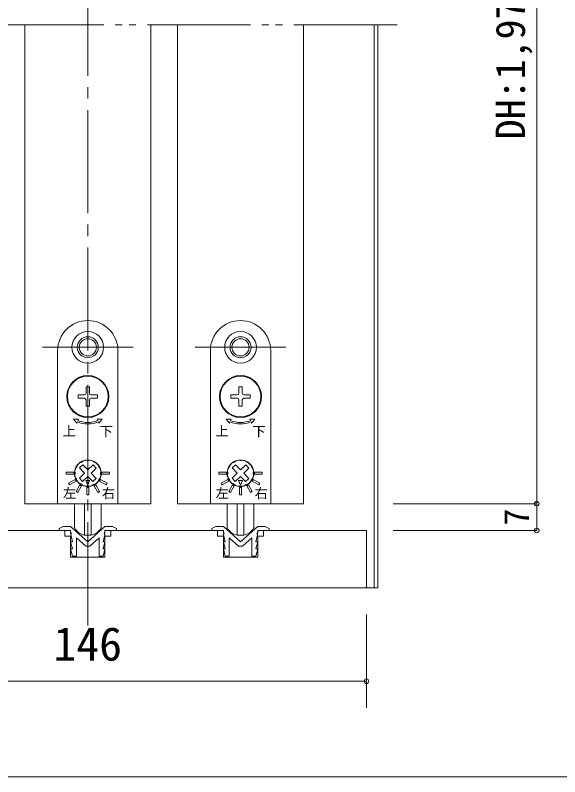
# Model space of a CAD drawing. Units: millimetres on the paper, enlarged 10 times, with parts at other scales. Extents: x -2000 to 2000, y -1385 to 1385.
# Drawn here: x -829 to -354, y -68 to 598 of the extents above; entities that cross this region are included whole.
import ezdxf
from ezdxf.enums import TextEntityAlignment as Align

# ---------------------------------------------------------------- set-up
doc = ezdxf.new("R2010")
doc.units = ezdxf.units.MM
doc.header["$LTSCALE"] = 10
doc.header["$PDMODE"] = 32
doc.header["$PDSIZE"] = 4
for name, pattern in [('CHAIN2', [12, 9, -1, 1, -1]), ('DOUBLE_CHAIN2', [12.8, 9, -1, 0.6, -0.6, 0.6, -1]), ('USER1', [19.05, 12.7, -6.35])]:
    doc.linetypes.add(name, pattern=pattern)
for name, color, linetype, lineweight in [('1-0_H-SYM', 7, 'Continuous', 20), ('1-1_0', 7, 'Continuous', 20), ('2-0_18', 7, 'Continuous', 18)]:
    doc.layers.add(name, color=color, linetype=linetype, lineweight=lineweight)
doc.styles.add('ＭＳ ゴシック', font='')
doc.styles.get('ＭＳ ゴシック').set_extended_font_data('MS Gothic')

msp = doc.modelspace()

# ---------------------------------------------------------------- linework, layer by layer
at = {"layer": '1-0_H-SYM'}
msp.add_lwpolyline([(380, -67.5), (-1950, -67.5), (-1950, 1335)], dxfattribs=at)
at = {"layer": '1-1_0'}
msp.add_lwpolyline([(380, -67.5), (-1950, -67.5), (-1950, 1335)], dxfattribs=at)
at = {"layer": '2-0_18', "color": 4, "linetype": 'CHAIN2', "lineweight": 9}
msp.add_line((-765.86, 1114.75), (-765.86, 64.27), dxfattribs=at)
at = {"layer": '2-0_18', "color": 4, "lineweight": 9}
for p, q in [((-373.88, 170.94), (-373.88, 934.75)), ((-499.19, 170.94), (-373.88, 170.94)), ((-373.88, 170.94), (-373.88, 147.6)), ((-499.19, 147.6), (-373.88, 147.6)), ((-522.52, -7.4), (-522.52, 74.27)), ((-522.52, 15.94), (-1009.19, 15.94))]:
    msp.add_line(p, q, dxfattribs=at)
at = {"layer": '2-0_18', "linetype": 'DOUBLE_CHAIN2', "lineweight": 20}
msp.add_line((-495.86, 589.27), (-1035.86, 589.27), dxfattribs=at)
at = {"layer": '2-0_18', "lineweight": 20}
for p, q in [((-820.86, 589.27), (-820.86, 170.94)), ((-710.86, 589.27), (-710.86, 170.94)), ((-687.52, 589.27), (-687.52, 170.94)), ((-577.52, 589.27), (-577.52, 170.94)), ((-515.86, 589.27), (-515.86, 97.6)), ((-512.52, 589.27), (-512.52, 97.6)), ((-820.86, 170.94), (-710.86, 170.94)), ((-687.52, 170.94), (-577.52, 170.94)), ((-785.86, 147.6), (-879.19, 147.6)), ((-780.86, 147.6), (-790.86, 147.6)), ((-780.86, 150.94), (-765.86, 137.6)), ((-780.86, 145.75), (-780.86, 147.6)), ((-765.86, 137.6), (-750.86, 150.94)), ((-750.86, 150.94), (-744.19, 150.94)), ((-740.86, 147.6), (-750.86, 147.6)), ((-750.86, 147.6), (-750.86, 145.75)), ((-745.86, 147.6), (-745.86, 142.6)), ((-652.52, 147.6), (-745.86, 147.6)), ((-744.19, 150.94), (-740.86, 149.27)), ((-740.86, 149.27), (-740.86, 147.6)), ((-647.52, 147.6), (-657.52, 147.6)), ((-647.52, 150.94), (-632.52, 137.6)), ((-647.52, 145.75), (-647.52, 147.6)), ((-632.52, 137.6), (-617.52, 150.94)), ((-617.52, 150.94), (-610.86, 150.94)), ((-607.52, 147.6), (-617.52, 147.6)), ((-617.52, 147.6), (-617.52, 145.75)), ((-612.52, 147.6), (-612.52, 142.6)), ((-522.52, 147.6), (-612.52, 147.6)), ((-610.86, 150.94), (-607.52, 149.27)), ((-607.52, 149.27), (-607.52, 147.6)), ((-522.52, 97.6), (-522.52, 147.6)), ((-780.13, 145.1), (-780.86, 145.75)), ((-780.86, 142.6), (-780.86, 124.27)), ((-779.19, 137.6), (-780.74, 143.97)), ((-780.48, 144.79), (-780.13, 145.1)), ((-767.57, 133.94), (-775.86, 141.31)), ((-755.86, 141.31), (-764.15, 133.94)), ((-755.86, 125.27), (-755.86, 141.31)), ((-750.98, 143.97), (-752.52, 137.6)), ((-745.86, 142.6), (-750.86, 142.6)), ((-750.86, 124.27), (-750.86, 142.6)), ((-646.79, 145.1), (-647.52, 145.75)), ((-647.52, 142.6), (-647.52, 124.27)), ((-645.86, 137.6), (-647.41, 143.97)), ((-647.15, 144.79), (-646.79, 145.1)), ((-634.23, 133.94), (-642.52, 141.31)), ((-622.52, 141.31), (-630.82, 133.94)), ((-622.52, 125.27), (-622.52, 141.31)), ((-617.64, 143.97), (-619.19, 137.6)), ((-612.52, 142.6), (-617.52, 142.6)), ((-617.52, 124.27), (-617.52, 142.6)), ((-780.86, 137.6), (-779.19, 137.6)), ((-764.15, 133.94), (-767.57, 133.94)), ((-752.52, 137.6), (-750.86, 137.6)), ((-750.86, 137.6), (-752.52, 131.44)), ((-647.52, 137.6), (-645.86, 137.6)), ((-630.82, 133.94), (-634.23, 133.94)), ((-619.19, 137.6), (-617.52, 137.6)), ((-617.52, 137.6), (-619.19, 131.44)), ((-779.19, 125.27), (-780.86, 131.44)), ((-752.52, 131.44), (-750.86, 131.44)), ((-750.86, 131.44), (-752.52, 125.27)), ((-645.86, 125.27), (-647.52, 131.44)), ((-619.19, 131.44), (-617.52, 131.44)), ((-617.52, 131.44), (-619.19, 125.27)), ((-750.86, 124.27), (-780.86, 124.27)), ((-752.52, 125.27), (-755.86, 125.27)), ((-617.52, 124.27), (-647.52, 124.27)), ((-619.19, 125.27), (-622.52, 125.27)), ((-512.52, 97.6), (-1019.19, 97.6))]:
    msp.add_line(p, q, dxfattribs=at)
at = {"layer": '2-0_18', "color": 2, "linetype": 'USER1'}
for p, q in [((-805.36, 307.6), (-726.36, 307.6)), ((-672.02, 307.6), (-593.02, 307.6))]:
    msp.add_line(p, q, dxfattribs=at)
at = {"layer": '2-0_18'}
for p, q in [((-792.19, 304.6), (-792.19, 170.94)), ((-739.52, 170.94), (-739.52, 304.6)), ((-658.86, 304.6), (-658.86, 170.94)), ((-606.19, 170.94), (-606.19, 304.6)), ((-764.36, 272.94), (-767.36, 272.94)), ((-767.36, 267.44), (-767.36, 272.94)), ((-764.36, 267.44), (-764.36, 272.94)), ((-631.02, 272.94), (-634.02, 272.94)), ((-634.02, 267.44), (-634.02, 272.94)), ((-631.02, 267.44), (-631.02, 272.94)), ((-757.52, 266.1), (-763.02, 266.1)), ((-757.52, 266.1), (-757.52, 263.1)), ((-624.19, 266.1), (-629.69, 266.1)), ((-624.19, 266.1), (-624.19, 263.1)), ((-768.69, 263.1), (-774.19, 263.1)), ((-767.36, 256.27), (-767.36, 261.77)), ((-764.36, 256.27), (-764.36, 261.77)), ((-757.52, 263.1), (-763.02, 263.1)), ((-635.36, 263.1), (-640.86, 263.1)), ((-634.02, 256.27), (-634.02, 261.77)), ((-631.02, 256.27), (-631.02, 261.77)), ((-624.19, 263.1), (-629.69, 263.1)), ((-764.36, 256.27), (-767.36, 256.27)), ((-631.02, 256.27), (-634.02, 256.27)), ((-768.69, 197.64), (-773.11, 202.17)), ((-765.82, 200.43), (-761.29, 204.85)), ((-635.35, 197.64), (-639.78, 202.17)), ((-632.49, 200.43), (-627.96, 204.85)), ((-773.22, 193.21), (-768.69, 197.64)), ((-770.42, 190.35), (-773.22, 193.21)), ((-770.42, 190.35), (-765.89, 194.77)), ((-761.47, 190.24), (-765.89, 194.77)), ((-758.61, 193.04), (-761.47, 190.24)), ((-639.88, 193.21), (-635.35, 197.64)), ((-637.09, 190.35), (-639.88, 193.21)), ((-637.09, 190.35), (-632.56, 194.77)), ((-628.14, 190.24), (-632.56, 194.77)), ((-625.27, 193.04), (-628.14, 190.24)), ((-792.19, 170.94), (-739.52, 170.94)), ((-777.52, 150.49), (-777.52, 170.94)), ((-768.77, 170.94), (-768.77, 143.42)), ((-762.94, 170.94), (-762.94, 143.42)), ((-754.19, 170.94), (-754.19, 150.49)), ((-658.86, 170.94), (-606.19, 170.94)), ((-644.19, 150.49), (-644.19, 170.94)), ((-635.44, 170.94), (-635.44, 143.42)), ((-629.61, 170.94), (-629.61, 143.42)), ((-620.86, 170.94), (-620.86, 150.49)), ((-768.77, 143.42), (-762.94, 143.42)), ((-635.44, 143.42), (-629.61, 143.42))]:
    msp.add_line(p, q, dxfattribs=at)
for points in [[(-768.69, 266.1), (-774.19, 266.1), (-774.19, 263.1)], [(-635.36, 266.1), (-640.86, 266.1), (-640.86, 263.1)], [(-774.53, 243.66), (-774.02, 244.89), (-778.35, 244.9), (-775.55, 241.2), (-775.04, 242.43)], [(-756.67, 242.43), (-756.16, 241.2), (-753.36, 244.9), (-757.69, 244.89), (-757.18, 243.66)], [(-641.2, 243.66), (-640.69, 244.89), (-645.02, 244.9), (-642.22, 241.2), (-641.71, 242.43)], [(-623.34, 242.43), (-622.83, 241.2), (-620.03, 244.9), (-624.36, 244.89), (-623.85, 243.66)], [(-765.82, 200.43), (-770.25, 204.96), (-773.11, 202.17)], [(-758.61, 193.04), (-763.03, 197.57), (-758.5, 201.99), (-761.29, 204.85)], [(-632.49, 200.43), (-636.91, 204.96), (-639.78, 202.17)], [(-625.27, 193.04), (-629.7, 197.57), (-625.16, 201.99), (-627.96, 204.85)]]:
    msp.add_lwpolyline(points, dxfattribs=at)
for points in [[(-784.86, 196.77), (-778.19, 196.77), (-778.19, 198.44), (-784.86, 198.44)], [(-746.86, 198.44), (-753.52, 198.44), (-753.52, 196.77), (-746.86, 196.77)], [(-651.52, 196.77), (-644.86, 196.77), (-644.86, 198.44), (-651.52, 198.44)], [(-613.52, 198.44), (-620.19, 198.44), (-620.19, 196.77), (-613.52, 196.77)], [(-781.9, 187.38), (-776.12, 190.71), (-776.95, 192.16), (-782.73, 188.82)], [(-774.64, 180.73), (-771.3, 186.5), (-772.75, 187.34), (-776.08, 181.56)], [(-765.98, 187.27), (-764.27, 191.25), (-767.6, 191.29)], [(-755.64, 181.56), (-758.97, 187.34), (-760.41, 186.5), (-757.08, 180.73)], [(-748.99, 188.82), (-754.76, 192.16), (-755.59, 190.71), (-749.82, 187.38)], [(-648.56, 187.38), (-642.79, 190.71), (-643.62, 192.16), (-649.4, 188.82)], [(-641.3, 180.73), (-637.97, 186.5), (-639.41, 187.34), (-642.75, 181.56)], [(-632.65, 187.27), (-630.93, 191.25), (-634.27, 191.29)], [(-622.3, 181.56), (-625.64, 187.34), (-627.08, 186.5), (-623.75, 180.73)], [(-615.65, 188.82), (-621.43, 192.16), (-622.26, 190.71), (-616.49, 187.38)], [(-765.02, 185.27), (-766.69, 185.27), (-766.69, 178.6), (-765.02, 178.6)], [(-631.69, 185.27), (-633.36, 185.27), (-633.36, 178.6), (-631.69, 178.6)]]:
    msp.add_lwpolyline(points, close=True, dxfattribs=at)
at = {"layer": '2-0_18', "lineweight": 20}
for points in [[(-1009.19, 147.6), (-1009.19, 97.6), (-522.52, 97.6)], [(-790.86, 147.6), (-790.86, 149.27), (-787.52, 150.94), (-780.86, 150.94)], [(-785.86, 147.6), (-785.86, 142.6), (-780.86, 142.6)], [(-657.52, 147.6), (-657.52, 149.27), (-654.19, 150.94), (-647.52, 150.94)], [(-652.52, 147.6), (-652.52, 142.6), (-647.52, 142.6)], [(-775.86, 141.31), (-775.86, 125.27), (-779.19, 125.27)], [(-750.86, 145.75), (-751.59, 145.1), (-751.23, 144.79)], [(-642.52, 141.31), (-642.52, 125.27), (-645.86, 125.27)], [(-617.52, 145.75), (-618.25, 145.1), (-617.9, 144.79)], [(-780.86, 131.44), (-779.19, 131.44), (-780.86, 137.6)], [(-647.52, 131.44), (-645.86, 131.44), (-647.52, 137.6)]]:
    msp.add_lwpolyline(points, dxfattribs=at)
at = {"layer": '2-0_18'}
for centre, radius in [((-765.86, 307.6), 13.83), ((-632.52, 307.6), 13.83), ((-765.86, 307.6), 9.17), ((-765.86, 307.6), 7.5), ((-632.52, 307.6), 9.17), ((-632.52, 307.6), 7.5), ((-765.86, 264.6), 18.33), ((-765.86, 264.6), 17.83), ((-632.52, 264.6), 18.33), ((-632.52, 264.6), 17.83)]:
    msp.add_circle(centre, radius, dxfattribs=at)
for centre, radius, start, end in [((-765.86, 304.6), 26.33, 0, 180), ((-632.52, 304.6), 26.33, 0, 180), ((-768.69, 267.44), 1.33, 270, 360), ((-763.02, 267.44), 1.33, 180, 270), ((-635.36, 267.44), 1.33, 270, 360), ((-629.69, 267.44), 1.33, 180, 270), ((-768.69, 261.77), 1.33, 360, 90), ((-763.02, 261.77), 1.33, 90, 180), ((-635.36, 261.77), 1.33, 360, 90), ((-629.69, 261.77), 1.33, 90, 180), ((-765.86, 264.6), 24, 247.5, 292.5), ((-765.86, 264.6), 22.67, 247.5, 292.5), ((-632.52, 264.6), 24, 247.5, 292.5), ((-632.52, 264.6), 22.67, 247.5, 292.5), ((-765.86, 197.6), 11.67, 98.90298, 201.09702), ((-765.86, 197.6), 11.5, 130.42431, 138.17431), ((-771.15, 203.82), 3.33, 99.87866, 130.42431), ((-765.86, 197.6), 11.17, 116.90028, 121.69834), ((-768.4, 205.36), 3.33, 108.17431, 138.71996), ((-765.86, 197.6), 11.5, 100.42431, 108.17431), ((-767.33, 205.63), 3.33, 69.87866, 100.42431), ((-767.3, 206.82), 2.33, 72.61143, 98.90298), ((-765.86, 211.44), 2.5, 252.61143, 287.38857), ((-765.86, 197.6), 11.17, 86.90028, 91.69834), ((-764.18, 205.6), 3.33, 78.17431, 108.71996), ((-764.41, 206.82), 2.33, 81.09702, 107.38857), ((-765.86, 197.6), 11.67, 338.90298, 81.09702), ((-765.86, 197.6), 11.5, 70.42431, 78.17431), ((-763.12, 205.3), 3.33, 39.87866, 70.42431), ((-765.86, 197.6), 11.17, 56.90028, 61.69834), ((-760.41, 203.69), 3.33, 48.17431, 78.71996), ((-632.52, 197.6), 11.67, 98.90298, 201.09702), ((-632.52, 197.6), 11.5, 130.42431, 138.17431), ((-637.82, 203.82), 3.33, 99.87866, 130.42431), ((-632.52, 197.6), 11.17, 116.90028, 121.69834), ((-635.07, 205.36), 3.33, 108.17431, 138.71996), ((-632.52, 197.6), 11.5, 100.42431, 108.17431), ((-634, 205.63), 3.33, 69.87866, 100.42431), ((-633.97, 206.82), 2.33, 72.61143, 98.90298), ((-632.52, 211.44), 2.5, 252.61143, 287.38857), ((-632.52, 197.6), 11.17, 86.90028, 91.69834), ((-630.85, 205.6), 3.33, 78.17431, 108.71996), ((-631.08, 206.82), 2.33, 81.09702, 107.38857), ((-632.52, 197.6), 11.67, 338.90298, 81.09702), ((-632.52, 197.6), 11.5, 70.42431, 78.17431), ((-629.79, 205.3), 3.33, 39.87866, 70.42431), ((-632.52, 197.6), 11.17, 56.90028, 61.69834), ((-627.08, 203.69), 3.33, 48.17431, 78.71996), ((-773.85, 199.28), 3.33, 168.17431, 198.71996), ((-765.86, 197.6), 11.5, 160.42431, 168.17431), ((-773.55, 200.34), 3.33, 129.87866, 160.42431), ((-765.86, 197.6), 11.17, 146.90028, 151.69834), ((-771.94, 203.05), 3.33, 138.17431, 168.71996), ((-765.86, 197.6), 11.5, 40.42431, 48.17431), ((-759.64, 202.9), 3.33, 9.87866, 40.42431), ((-765.86, 197.6), 11.17, 26.90028, 31.69834), ((-758.1, 200.15), 3.33, 18.17431, 48.71996), ((-765.86, 197.6), 11.5, 10.42431, 18.17431), ((-757.83, 199.08), 3.33, 339.87866, 10.42431), ((-640.52, 199.28), 3.33, 168.17431, 198.71996), ((-632.52, 197.6), 11.5, 160.42431, 168.17431), ((-640.22, 200.34), 3.33, 129.87866, 160.42431), ((-632.52, 197.6), 11.17, 146.90028, 151.69834), ((-638.61, 203.05), 3.33, 138.17431, 168.71996), ((-632.52, 197.6), 11.5, 40.42431, 48.17431), ((-626.31, 202.9), 3.33, 9.87866, 40.42431), ((-632.52, 197.6), 11.17, 26.90028, 31.69834), ((-624.76, 200.15), 3.33, 18.17431, 48.71996), ((-632.52, 197.6), 11.5, 10.42431, 18.17431), ((-624.49, 199.08), 3.33, 339.87866, 10.42431), ((-773.89, 196.12), 3.33, 159.87866, 190.42431), ((-765.86, 197.6), 11.5, 190.42431, 198.17431), ((-765.86, 197.6), 11.17, 176.90028, 181.69834), ((-773.62, 195.06), 3.33, 198.17431, 228.71996), ((-774.56, 194.24), 2.33, 201.09702, 227.38857), ((-758.16, 194.87), 3.33, 309.87866, 340.42431), ((-757.15, 194.24), 2.33, 312.61143, 338.90298), ((-765.86, 197.6), 11.5, 340.42431, 348.17431), ((-765.86, 197.6), 11.17, 356.90028, 1.69834), ((-757.86, 195.93), 3.33, 348.17431, 18.71996), ((-640.56, 196.12), 3.33, 159.87866, 190.42431), ((-632.52, 197.6), 11.5, 190.42431, 198.17431), ((-632.52, 197.6), 11.17, 176.90028, 181.69834), ((-640.28, 195.06), 3.33, 198.17431, 228.71996), ((-641.23, 194.24), 2.33, 201.09702, 227.38857), ((-624.83, 194.87), 3.33, 309.87866, 340.42431), ((-623.82, 194.24), 2.33, 312.61143, 338.90298), ((-632.52, 197.6), 11.5, 340.42431, 348.17431), ((-632.52, 197.6), 11.17, 356.90028, 1.69834), ((-624.53, 195.93), 3.33, 348.17431, 18.71996), ((-777.84, 190.69), 2.5, 12.61143, 47.38857), ((-765.86, 197.6), 11.17, 206.90028, 211.69834), ((-773.12, 191.74), 2.33, 192.61143, 218.90298), ((-772.07, 192.31), 3.33, 189.87866, 220.42431), ((-765.86, 197.6), 11.67, 218.90298, 321.09702), ((-765.86, 197.6), 11.5, 220.42431, 228.17431), ((-771.3, 191.52), 3.33, 228.17431, 258.71996), ((-765.86, 197.6), 11.17, 236.90028, 241.69834), ((-768.59, 189.91), 3.33, 219.87866, 250.42431), ((-765.86, 197.6), 11.5, 250.42431, 258.17431), ((-767.53, 189.61), 3.33, 258.17431, 288.71996), ((-765.86, 197.6), 11.17, 266.90028, 271.69834), ((-764.38, 189.57), 3.33, 249.87866, 280.42431), ((-765.86, 197.6), 11.5, 280.42431, 288.17431), ((-763.31, 189.84), 3.33, 288.17431, 318.71996), ((-765.86, 197.6), 11.17, 296.90028, 301.69834), ((-760.56, 191.39), 3.33, 279.87866, 310.42431), ((-765.86, 197.6), 11.5, 310.42431, 318.17431), ((-759.77, 192.16), 3.33, 318.17431, 348.71996), ((-758.59, 191.74), 2.33, 321.09702, 347.38857), ((-765.86, 197.6), 11.17, 326.90028, 331.69834), ((-753.88, 190.69), 2.5, 132.61143, 167.38857), ((-644.5, 190.69), 2.5, 12.61143, 47.38857), ((-632.52, 197.6), 11.17, 206.90028, 211.69834), ((-639.79, 191.74), 2.33, 192.61143, 218.90298), ((-638.74, 192.31), 3.33, 189.87866, 220.42431), ((-632.52, 197.6), 11.67, 218.90298, 321.09702), ((-632.52, 197.6), 11.5, 220.42431, 228.17431), ((-637.97, 191.52), 3.33, 228.17431, 258.71996), ((-632.52, 197.6), 11.17, 236.90028, 241.69834), ((-635.26, 189.91), 3.33, 219.87866, 250.42431), ((-632.52, 197.6), 11.5, 250.42431, 258.17431), ((-634.2, 189.61), 3.33, 258.17431, 288.71996), ((-632.52, 197.6), 11.17, 266.90028, 271.69834), ((-631.05, 189.57), 3.33, 249.87866, 280.42431), ((-632.52, 197.6), 11.5, 280.42431, 288.17431), ((-629.98, 189.84), 3.33, 288.17431, 318.71996), ((-632.52, 197.6), 11.17, 296.90028, 301.69834), ((-627.23, 191.39), 3.33, 279.87866, 310.42431), ((-632.52, 197.6), 11.5, 310.42431, 318.17431), ((-626.44, 192.16), 3.33, 318.17431, 348.71996), ((-625.26, 191.74), 2.33, 321.09702, 347.38857), ((-632.52, 197.6), 11.17, 326.90028, 331.69834), ((-620.54, 190.69), 2.5, 132.61143, 167.38857), ((-775.86, 150.49), 1.67, 180, 210.56067), ((-765.81, 156.42), 13.33, 210.56067, 257.16143), ((-765.9, 156.42), 13.33, 282.83857, 329.43933), ((-755.86, 150.49), 1.67, 329.43933, 360), ((-642.52, 150.49), 1.67, 180, 210.56067), ((-632.48, 156.42), 13.33, 210.56067, 257.16143), ((-632.57, 156.42), 13.33, 282.83857, 329.43933), ((-622.52, 150.49), 1.67, 329.43933, 360)]:
    msp.add_arc(centre, radius, start, end, dxfattribs=at)
at = {"layer": '2-0_18', "lineweight": 20}
for centre, start, end in [((-779.93, 144.16), 131.63354, 193.67131), ((-751.79, 144.16), 346.32869, 48.36646), ((-646.6, 144.16), 131.63354, 193.67131), ((-618.45, 144.16), 346.32869, 48.36646)]:
    msp.add_arc(centre, 0.833, start, end, dxfattribs=at)
at = {"layer": '2-0_18', "color": 4}
for p in [(-373.88, 170.94), (-373.88, 147.6), (-522.52, 15.94)]:
    msp.add_point(p, dxfattribs=at)

# ---------------------------------------------------------------- texts
at = {"layer": '2-0_18', "style": 'ＭＳ ゴシック'}
for s, height, p in [('DH:1,970', 25.66, (-376.38, 489.18)), ('7', 21.99, (-373.88, 151.77))]:
    msp.add_text(s, height=height, rotation=90, dxfattribs=at).set_placement(p, align=Align.BOTTOM_LEFT)
for s, height, p in [('上', 8.55, (-787.93, 227.54)), ('上', 8.55, (-654.6, 227.54)), ('下', 8.55, (-755.61, 227.29)), ('下', 8.55, (-622.28, 227.29)), ('左', 8.55, (-787.62, 173.36)), ('右', 8.55, (-753.64, 173.28)), ('左', 8.55, (-654.29, 173.36)), ('右', 8.55, (-620.31, 173.28)), ('146', 29.33, (-795.86, 25.1))]:
    msp.add_text(s, height=height, dxfattribs=at).set_placement(p, align=Align.BOTTOM_LEFT)

doc.saveas('drawing.dxf')
